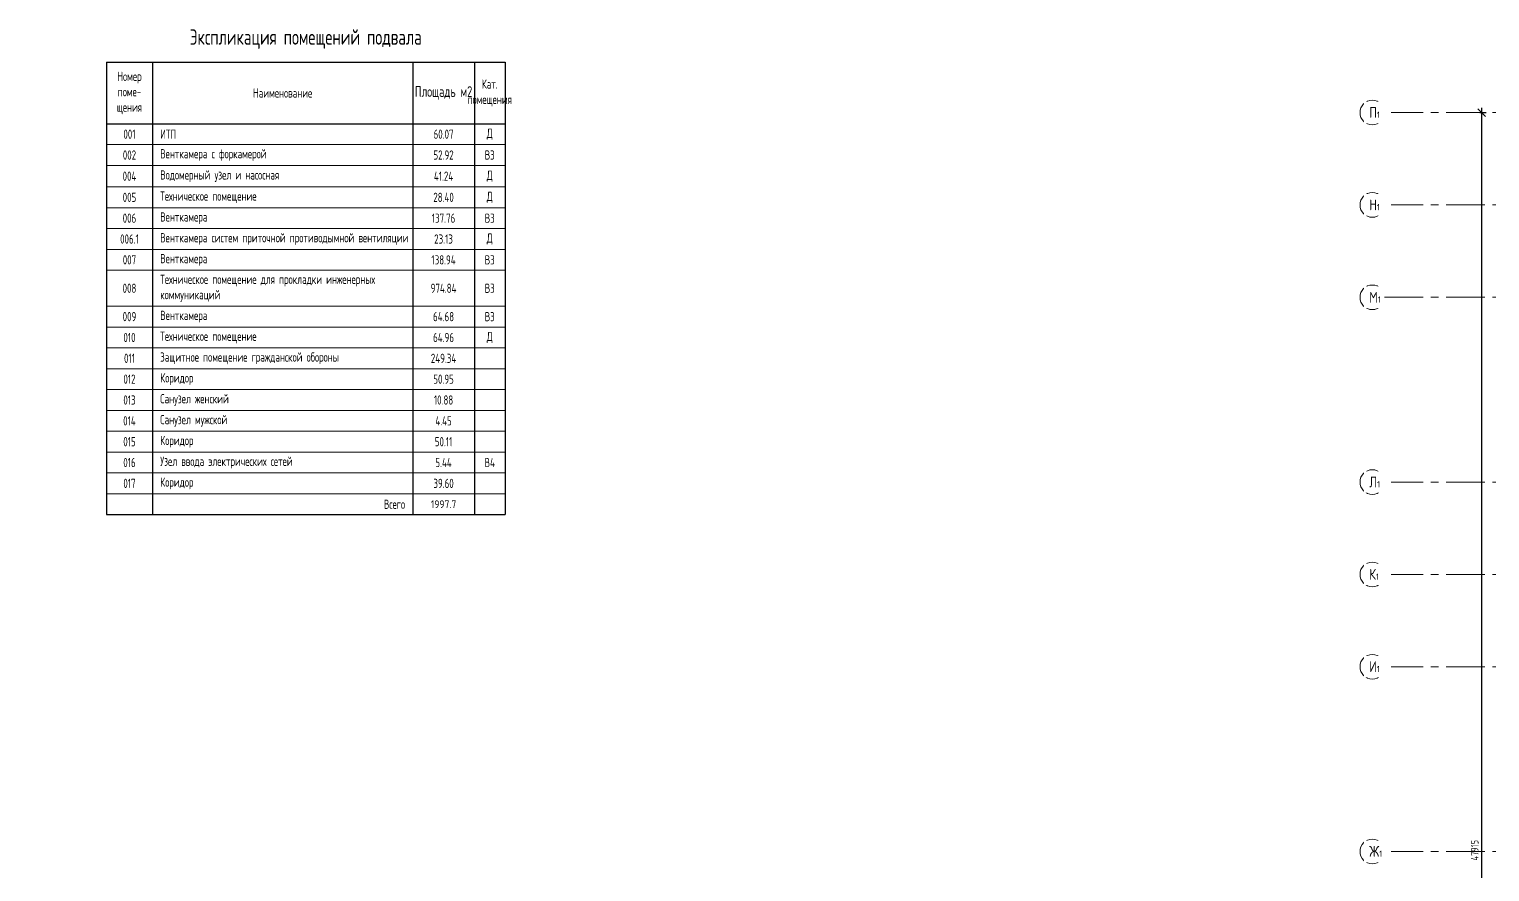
# Model space of a CAD drawing. Header units: millimetres. Extents: x -8689834 to 9419935, y 0 to 233063.
# Drawn here: x -268406 to -220951, y 105942 to 133309 of the extents above; entities that cross this region are included whole.
import ezdxf
from ezdxf import colors
from ezdxf.entities.mleader import LeaderData, LeaderLine
from ezdxf.math import Vec2, Vec3

# ---------------------------------------------------------------- set-up
doc = ezdxf.new("R2010")
doc.units = ezdxf.units.MM
doc.header["$MEASUREMENT"] = 0
doc.linetypes.add('CENTER', pattern=[2, 1.25, -0.25, 0.25, -0.25])
doc.layers.get('0').update_dxf_attribs({"color": 250, "lineweight": 9})
for name, color, linetype, lineweight in [('АР_Оси', 195, 'Continuous', 9), ('АР_Оси размеры', 164, 'Continuous', 9), ('АР_Отметки', 250, 'Continuous', 15)]:
    doc.layers.add(name, color=color, linetype=linetype, lineweight=lineweight)
doc.layers.add('АР_Таблицы', color=250, linetype='Continuous')
doc.styles.add('ISOCPEUR', font='isocpeur.ttf', dxfattribs={"width": 0.7})
doc.styles.add('ISOCPEUR_2', font='isocpeur.ttf', dxfattribs={"width": 0.9, "height": 300})
doc.styles.add('ГОСТ 2.304', font='isocpeur.ttf', dxfattribs={"width": 0.7})
doc.dimstyles.new('СПДС', dxfattribs={"dimscale": 100, "dimtxt": 2.5, "dimasz": 2.5, "dimexe": 1.5, "dimexo": 0, "dimgap": 1, "dimtad": 1, "dimdec": 0, "dimrnd": 1, "dimtxsty": 'ГОСТ 2.304', "dimblk": 'OBLIQUE', "dimcen": 2.5, "dimdle": 1.5, "dimadec": 0, "dimazin": 2, "dimtfac": 0.75, "dimtdec": 0, "dimtmove": 1, "dimatfit": 3, "dimfxl": 1, "dimtolj": 1, "dimarcsym": 1})

# ---------------------------------------------------------------- blocks, each defined once
blk = doc.blocks.new('_Oblique')
at = {"color": 0, "linetype": 'ByBlock', "lineweight": -2}
blk.add_line((-0.5, -0.5), (0.5, 0.5), dxfattribs=at)
blk = doc.blocks.new('*D673')
at = {"layer": 'АР_Оси размеры', "color": 0, "lineweight": -2, "ltscale": 100, "transparency": 16777216}
for p, q in [((-221273, 130601), (-221067, 130601)), ((-221217, 130751), (-221217, 82536)), ((-221273, 82686), (-221067, 82686))]:
    blk.add_line(p, q, dxfattribs=at)
at = {"layer": 'АР_Оси размеры', "color": 0, "lineweight": -2, "ltscale": 100, "transparency": 16777216, "xscale": 250, "yscale": 250, "zscale": 250}
for p, rotation in [((-221217, 130601), 90), ((-221217, 82686), 270)]:
    blk.add_blockref('_Oblique', p, dxfattribs=dict(at, rotation=rotation))
at = {"layer": 'АР_Оси размеры', "color": 0, "ltscale": 100, "transparency": 16777216, "insert": (-221442, 106643), "char_height": 250, "attachment_point": 5, "rotation": 90, "style": 'ГОСТ 2.304'}
blk.add_mtext('\\A1;47915', dxfattribs=at)
blk = doc.blocks.new('*T584')
at = {"layer": 'АР_Таблицы', "color": 0, "linetype": 'ByBlock', "lineweight": 30, "ltscale": 100, "transparency": 16777216}
for p, q in [((0, -1500), (12955, -1500)), ((0, -1500), (0, -16195)), ((1500, -1500), (1500, -16195)), ((9955, -1500), (9955, -16195)), ((11955, -1500), (11955, -16195)), ((0, -3500), (12955, -3500)), ((0, -16195), (12955, -16195))]:
    blk.add_line(p, q, dxfattribs=at)
at = {"layer": 'АР_Таблицы', "color": 0, "linetype": 'ByBlock', "lineweight": 30, "ltscale": 500, "transparency": 16777216}
blk.add_line((12955, -1500), (12955, -16195), dxfattribs=at)
at = {"layer": 'АР_Таблицы', "color": 0, "linetype": 'ByBlock', "lineweight": -2, "ltscale": 100, "transparency": 16777216}
for p, q in [((0, -4177), (12955, -4177)), ((0, -4854), (12955, -4854)), ((0, -5551), (12955, -5551)), ((0, -6228), (12955, -6228)), ((0, -6905), (12955, -6905)), ((0, -7582), (12955, -7582)), ((0, -8258), (12955, -8258)), ((0, -9425), (12955, -9425)), ((0, -10102), (12955, -10102)), ((0, -10779), (12955, -10779)), ((0, -11456), (12955, -11456)), ((0, -12133), (12955, -12133)), ((0, -12810), (12955, -12810)), ((0, -13487), (12955, -13487)), ((0, -14164), (12955, -14164)), ((0, -14841), (12955, -14841)), ((0, -15518), (12955, -15518))]:
    blk.add_line(p, q, dxfattribs=at)
at = {"layer": 'АР_Таблицы', "ltscale": 100, "transparency": 16777216, "style": 'ISOCPEUR'}
for s, insert, char_height, width, attachment_point in [('Экспликация помещений подвала', (6477, -750), 500, 12854.8, 5), ('Номер поме- щения', (750, -2500), 300, 1400, 5), ('Наименование', (5727, -2500), 300, 8354.8, 5), ('Площадь м2', (10955, -2500), 350, 1900, 5), ('Кат. помещения', (12455, -2500), 300, 900, 5), ('001', (750, -3838), 300, 1223.08, 5), ('ИТП', (1750, -3838), 300, 7954.8, 4), ('60.07', (10955, -3838), 300, 1500, 5), ('{\\C1;Д}', (12455, -3838), 300, 900, 5), ('002', (750, -4515), 300, 1223.08, 5), ('Венткамера с форкамерой', (1750, -4515), 300, 7954.8, 4), ('52.92', (10955, -4515), 300, 1500, 5), ('{\\C1;В3}', (12455, -4515), 300, 900, 5), ('004', (750, -5202), 300, 1223.08, 5), ('Водомерный узел и насосная', (1750, -5202), 300, 7954.8, 4), ('41.24', (10955, -5202), 300, 1500, 5), ('{\\C1;Д}', (12455, -5202), 300, 900, 5), ('005', (750, -5889), 300, 1223.08, 5), ('Техническое помещение', (1750, -5889), 300, 7954.8, 4), ('28.40', (10955, -5889), 300, 1500, 5), ('{\\C1;Д}', (12455, -5889), 300, 900, 5), ('006', (750, -6566), 300, 1223.08, 5), ('Венткамера', (1750, -6566), 300, 7954.8, 4), ('137.76', (10955, -6566), 300, 1500, 5), ('{\\C1;В3}', (12455, -6566), 300, 900, 5), ('006.1', (750, -7243), 300, 1223.08, 5), ('Венткамера систем приточной противодымной вентиляции', (1750, -7243), 300, 7954.8, 4), ('23.13', (10955, -7243), 300, 1500, 5), ('{\\C1;Д}', (12455, -7243), 300, 900, 5), ('007', (750, -7920), 300, 1223.08, 5), ('Венткамера', (1750, -7920), 300, 7954.8, 4), ('138.94', (10955, -7920), 300, 1500, 5), ('{\\C1;В3}', (12455, -7920), 300, 900, 5), ('Техническое помещение для прокладки инженерных коммуникаций', (1750, -8842), 300, 7954.8, 4), ('008', (750, -8842), 300, 1223.08, 5), ('974.84', (10955, -8842), 300, 1500, 5), ('{\\C1;В3}', (12455, -8842), 300, 900, 5), ('009', (750, -9764), 300, 1223.08, 5), ('Венткамера', (1750, -9764), 300, 7954.8, 4), ('64.68', (10955, -9764), 300, 1500, 5), ('{\\C1;В3}', (12455, -9764), 300, 900, 5), ('010', (750, -10441), 300, 1223.08, 5), ('Техническое помещение', (1750, -10441), 300, 7954.8, 4), ('64.96', (10955, -10441), 300, 1500, 5), ('{\\C1;Д}', (12455, -10441), 300, 900, 5), ('011', (750, -11118), 300, 1223.08, 5), ('Защитное помещение гражданской обороны', (1750, -11118), 300, 7954.8, 4), ('249.34', (10955, -11118), 300, 1500, 5), ('012', (750, -11795), 300, 1223.08, 5), ('Коридор', (1750, -11795), 300, 7954.8, 4), ('50.95', (10955, -11795), 300, 1500, 5), ('013', (750, -12472), 300, 1223.08, 5), ('Санузел женский', (1750, -12472), 300, 7954.8, 4), ('10.88', (10955, -12472), 300, 1500, 5), ('014', (750, -13149), 300, 1223.08, 5), ('Санузел мужской', (1750, -13149), 300, 7954.8, 4), ('4.45', (10955, -13149), 300, 1500, 5), ('015', (750, -13826), 300, 1223.08, 5)]:
    blk.add_mtext(s, dxfattribs=dict(at, insert=insert, char_height=char_height, width=width, attachment_point=attachment_point))
at = {"layer": 'АР_Таблицы', "ltscale": 500, "transparency": 16777216}
for s, insert, char_height, width, attachment_point, style in [('Коридор', (1750, -13826), 300, 7954.8, 4, 'ISOCPEUR'), ('50.11', (10955, -13826), 300, 1500, 5, 'ISOCPEUR'), ('016', (750, -14503), 300, 1223.08, 5, 'ISOCPEUR'), ('Узел ввода электрических сетей', (1750, -14503), 300, 7954.8, 4, 'ISOCPEUR'), ('5.44', (10955, -14503), 300, 1500, 5, 'ISOCPEUR'), ('{\\C1;В4}', (12455, -14503), 300, 900, 5, 'ISOCPEUR'), ('017', (750, -15180), 300, 1223.08, 5, 'ISOCPEUR'), ('Коридор', (1750, -15180), 300, 7954.8, 4, 'ISOCPEUR'), ('39.60', (10955, -15180), 300, 1500, 5, 'ISOCPEUR'), ('Всего', (9705, -15857), 300, 7954.8, 6, 'ISOCPEUR'), ('1997.7', (10955, -15857), 250, 1980, 5, 'ISOCPEUR_2')]:
    blk.add_mtext(s, dxfattribs=dict(at, insert=insert, char_height=char_height, width=width, attachment_point=attachment_point, style=style))
blk = doc.blocks.new('_DotSmall')
at = {"color": 0, "linetype": 'ByBlock', "const_width": 0.5}
blk.add_lwpolyline([(-0.0625, 0, 1), (0.0625, 0, 1)], format="xyb", close=True, dxfattribs=at)

msp = doc.modelspace()

# ---------------------------------------------------------------- linework, layer by layer
at = {"layer": 'АР_Оси', "linetype": 'CENTER', "ltscale": 1000}
for p, q in [((-224367.609, 130600.682), (-141189.207, 130600.682)), ((-224367.609, 127600.682), (-141189.207, 127600.682)), ((-224367.609, 124600.682), (-141189.207, 124600.682)), ((-224367.609, 118600.682), (-141189.207, 118600.682)), ((-224367.609, 115600.682), (-141189.207, 115600.682)), ((-224367.609, 112600.682), (-141189.207, 112600.682)), ((-224367.609, 106600.682), (-141189.207, 106600.682))]:
    msp.add_line(p, q, dxfattribs=at)
at = {"layer": 'АР_Оси', "ltscale": 0.5}
for centre in [(-224767.609, 130600.682), (-224767.609, 127600.682), (-224767.609, 124600.682), (-224767.609, 118600.682), (-224767.609, 115600.682), (-224767.609, 112600.682), (-224767.609, 106600.682)]:
    msp.add_circle(centre, 400, dxfattribs=at)

# ---------------------------------------------------------------- block references
msp.add_blockref('*T584', (-265898.667, 133737.4))

# ---------------------------------------------------------------- dimensions: what is measured, and where the dimension line sits
at = {"layer": 'АР_Оси размеры', "ltscale": 100}
dim = msp.add_linear_dim(base=(-221217.161, 82685.682), p1=(-221272.971, 130600.682), p2=(-221272.971, 82685.682), angle=90, dimstyle='СПДС', dxfattribs=at)
dim.commit()
dim.dimension.update_dxf_attribs({"geometry": '*D673', "text_midpoint": (-221442.161, 106643.182)})

# ---------------------------------------------------------------- next in the draw order: texts
at = {"layer": 'АР_Оси', "char_height": 350, "width": 528.82017, "attachment_point": 1, "line_spacing_factor": 1.149209, "style": 'ГОСТ 2.304', "bg_fill": 2}
for s, insert in [('{\\W0.8;П\\H0.57143x;1}', (-224867.43, 130778.461)), ('{\\W0.8;Н\\H0.57143x;1}', (-224867.43, 127778.461)), ('{\\W0.8;М\\H0.57143x;1}', (-224867.43, 124778.461)), ('{\\W0.8;Л\\H0.57143x;1}', (-224867.43, 118778.461)), ('{\\W0.8;К\\H0.57143x;1}', (-224867.43, 115778.461)), ('{\\W0.8;И\\H0.57143x;1}', (-224867.43, 112778.461)), ('{\\W0.8;Ж\\H0.57143x;1}', (-224867.43, 106778.461))]:
    msp.add_mtext(s, dxfattribs=dict(at, insert=insert))

# ---------------------------------------------------------------- next in the draw order: linework, layer by layer
at = {"layer": 'АР_Оси', "linetype": 'CENTER', "ltscale": 1000}
msp.add_line((-224367.609, 124600.682), (-141189.207, 124600.682), dxfattribs=at)

# ---------------------------------------------------------------- next in the draw order: leaders
at = {"layer": 'АР_Отметки'}
ml = msp.add_multileader_mtext('Standard', dxfattribs=at)
ml.set_content('{\\W0.8;-2,730}', color=256, style='ISOCPEUR')
ml.set_leader_properties(color=256, linetype='Continuous', lineweight=-1)
ml.set_arrow_properties(name='DOTSMALL')
ml.build(insert=Vec2(0, 0))
ml.multileader.update_dxf_attribs({"has_text_frame": 1, "text_left_attachment_type": 4, "text_right_attachment_type": 4, "dogleg_length": 100, "arrow_head_size": 180})
ctx = ml.context
ctx.base_point, ctx.char_height, ctx.arrow_head_size, ctx.landing_gap_size, ctx.plane_origin = Vec3(-314791.321, 121809.018, 0), 250, 180, 50, Vec3(-319449.83, 117956.711, 0)
ctx.left_attachment, ctx.right_attachment = 4, 4
notes = []
notes.append((ctx, [(0, (0, 0, 0), (0, 0), (1, 0), 1, [])]))
ctx.mtext.insert, ctx.mtext.width, ctx.mtext.defined_height, ctx.mtext.line_spacing_style, ctx.mtext.flow_direction = Vec3(-314741.321, 122142.352, 0), 769.98896, 343.888, 2, 5
ml = msp.add_multileader_mtext('Standard', dxfattribs=at)
ml.set_content('{\\W0.8;-2,430}', color=256, style='ISOCPEUR')
ml.set_leader_properties(color=256, linetype='Continuous', lineweight=-1)
ml.set_arrow_properties(name='DOTSMALL')
ml.build(insert=Vec2(0, 0))
ml.multileader.update_dxf_attribs({"has_text_frame": 1, "text_left_attachment_type": 4, "text_right_attachment_type": 4, "dogleg_length": 100, "arrow_head_size": 180})
ctx = ml.context
ctx.base_point, ctx.char_height, ctx.arrow_head_size, ctx.landing_gap_size, ctx.plane_origin = Vec3(-301002.247, 120038.585), 250, 180, 50, Vec3(-299949.553, 118383.411)
ctx.left_attachment, ctx.right_attachment = 4, 4
notes.append((ctx, [(0, (0, 0, 0), (0, 0), (1, 0), 1, [])]))
ctx.mtext.insert, ctx.mtext.width, ctx.mtext.line_spacing_style, ctx.mtext.flow_direction = Vec3(-300952.247, 120371.918), 852.69703, 2, 5
ml = msp.add_multileader_mtext('Standard', dxfattribs=at)
ml.set_content('{\\W0.8;-2,430}', color=256, style='ISOCPEUR')
ml.set_leader_properties(color=256, linetype='Continuous', lineweight=-1)
ml.set_arrow_properties(name='DOTSMALL')
ml.build(insert=Vec2(0, 0))
ml.multileader.update_dxf_attribs({"has_text_frame": 1, "text_left_attachment_type": 4, "text_right_attachment_type": 4, "dogleg_length": 100, "arrow_head_size": 180})
ctx = ml.context
ctx.base_point, ctx.char_height, ctx.arrow_head_size, ctx.landing_gap_size, ctx.plane_origin = Vec3(-336711.886, 117132.656), 250, 180, 50, Vec3(-335659.193, 115477.482)
ctx.left_attachment, ctx.right_attachment = 4, 4
notes.append((ctx, [(0, (0, 0, 0), (0, 0), (1, 0), 1, [])]))
ctx.mtext.insert, ctx.mtext.width, ctx.mtext.line_spacing_style, ctx.mtext.flow_direction = Vec3(-336661.886, 117465.989), 852.69703, 2, 5
ml = msp.add_multileader_mtext('Standard', dxfattribs=at)
ml.set_content('{\\W0.8;-2,480}', color=256, style='ISOCPEUR')
ml.set_leader_properties(color=256, linetype='Continuous', lineweight=-1)
ml.set_arrow_properties(name='DOTSMALL')
ml.build(insert=Vec2(0, 0))
ml.multileader.update_dxf_attribs({"has_text_frame": 1, "text_left_attachment_type": 4, "text_right_attachment_type": 4, "dogleg_length": 100, "arrow_head_size": 180})
ctx = ml.context
ctx.base_point, ctx.char_height, ctx.arrow_head_size, ctx.landing_gap_size, ctx.plane_origin = Vec3(-302468.058, 114434.575), 250, 180, 50, Vec3(-301415.365, 112779.402)
ctx.left_attachment, ctx.right_attachment = 4, 4
notes.append((ctx, [(0, (0, 0, 0), (0, 0), (1, 0), 1, [])]))
ctx.mtext.insert, ctx.mtext.width, ctx.mtext.line_spacing_style, ctx.mtext.flow_direction = Vec3(-302418.058, 114767.909), 852.69703, 2, 5
for ctx, leaders in notes:
    for number, flags, end, landing, length, lines in leaders:
        leader = LeaderData()
        leader.index, (leader.has_last_leader_line, leader.has_dogleg_vector, leader.attachment_direction) = number, flags
        leader.last_leader_point, leader.dogleg_vector, leader.dogleg_length = Vec3(end), Vec3(landing), length
        for number, points, colour, breaks in lines:
            line = LeaderLine()
            line.index, line.vertices, line.color, line.breaks = number, Vec3.list(points), colors.encode_raw_color(colour), breaks
            leader.lines.append(line)
        ctx.leaders.append(leader)

doc.saveas('drawing.dxf')
